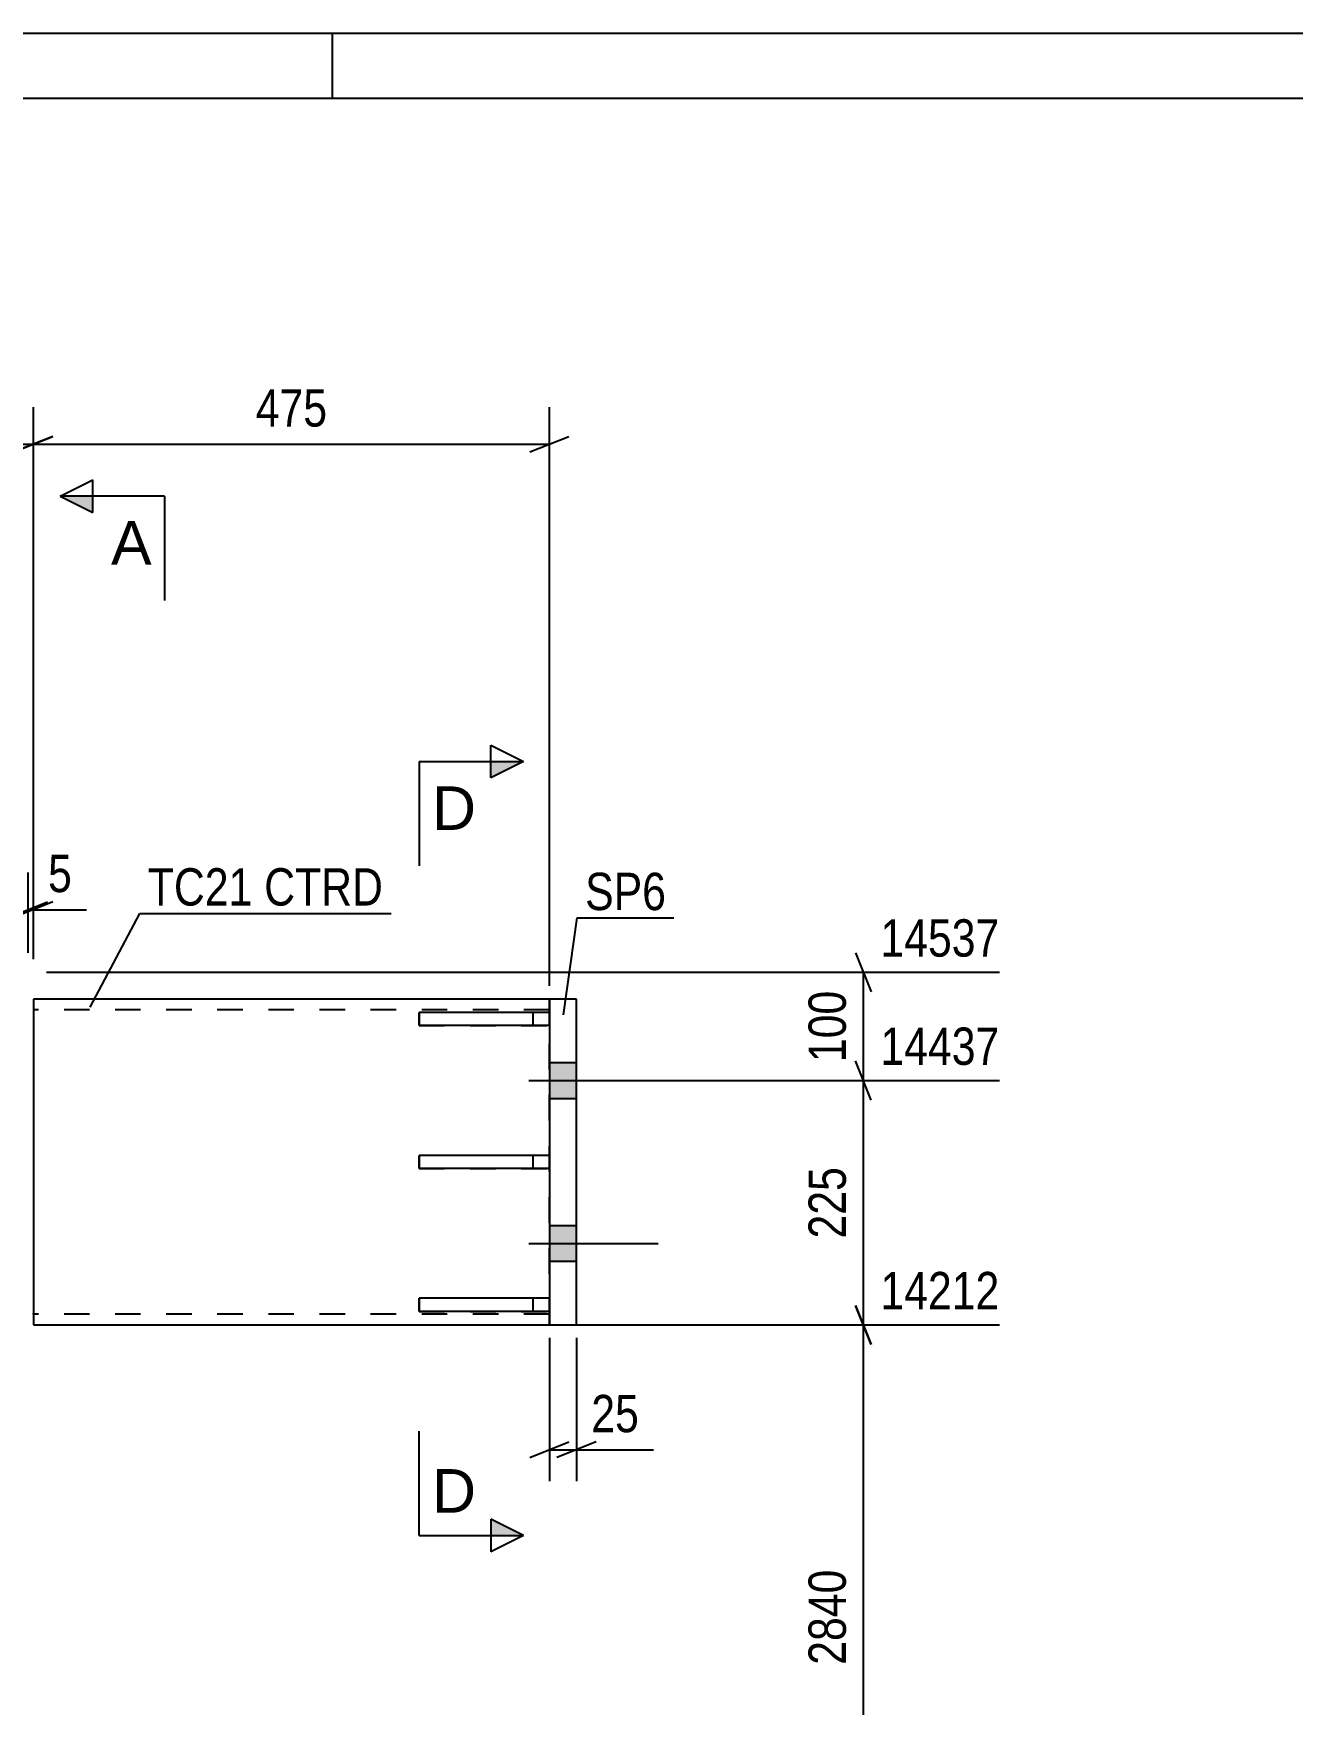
# Model space of a CAD drawing. Header units: millimetres. Extents: x -130 to 464, y -182 to 238.
# Drawn here: x 20.8 to 117.4, y 109.9 to 238.1 of the extents above; entities that cross this region are included whole.
import ezdxf

# ---------------------------------------------------------------- set-up
doc = ezdxf.new("R2010")
doc.units = ezdxf.units.MM
doc.linetypes.add('DXK_LINE_DOT2', pattern=[3.9198, 1.9599, -1.9599])
doc.styles.add('Arial', font='ARIAL.TTF', dxfattribs={"height": 0.2})
doc.styles.add('Arial Narrow', font='ARIALN.TTF', dxfattribs={"height": 0.2})

# ---------------------------------------------------------------- blocks, each defined once
blk = doc.blocks.new('Unknown-284928763-1134')
at = {"color": 5, "linetype": 'Continuous'}
for p, q in [((463.79, 238.07), (-130.21, 238.07)), ((43.79, 233.07), (43.79, 238.07)), ((458.79, 233.07), (-125.21, 233.07))]:
    blk.add_line(p, q, dxfattribs=at)
blk = doc.blocks.new('Part-284928763-1264 - 1225')
at = {"color": 7, "linetype": 'DXK_LINE_DOT2'}
for p, q in [((60.42, 162.96), (50.42, 162.96)), ((50.42, 162.96), (50.42, 161.96)), ((59.17, 161.96), (59.17, 162.96)), ((60.42, 161.96), (60.42, 162.96)), ((50.42, 161.96), (60.42, 161.96))]:
    blk.add_line(p, q, dxfattribs=at)
blk = doc.blocks.new('Bolt-284928763-1231 - 1225')
at = {"linetype": 'Continuous'}
for points in [[(60.42, 159.13), (60.42, 156.38), (62.5, 156.38), (62.5, 159.13)], [(60.42, 159.13), (60.42, 156.38), (62.5, 156.38), (62.5, 159.13)], [(60.42, 146.63), (60.42, 143.88), (62.5, 143.88), (62.5, 146.63)], [(60.42, 146.63), (60.42, 143.88), (62.5, 143.88), (62.5, 146.63)]]:
    blk.add_hatch(color=1, dxfattribs=at).paths.add_polyline_path(points)
at = {"color": 1, "linetype": 'Continuous'}
for p, q in [((60.42, 159.13), (62.5, 159.13)), ((60.42, 159.13), (62.5, 159.13)), ((58.84, 157.75), (68.75, 157.75)), ((58.84, 157.75), (68.75, 157.75)), ((60.42, 156.38), (62.5, 156.38)), ((60.42, 156.38), (62.5, 156.38)), ((60.42, 146.63), (62.5, 146.63)), ((60.42, 146.63), (62.5, 146.63)), ((58.84, 145.25), (68.75, 145.25)), ((58.84, 145.25), (68.75, 145.25)), ((60.42, 143.88), (62.5, 143.88)), ((60.42, 143.88), (62.5, 143.88))]:
    blk.add_line(p, q, dxfattribs=at)
blk = doc.blocks.new('Part-284928763-1262 - 1225')
at = {"color": 7, "linetype": 'DXK_LINE_DOT2'}
for p, q in [((60.42, 152), (50.42, 152)), ((50.42, 152), (50.42, 151)), ((59.17, 151), (59.17, 152)), ((60.42, 151), (60.42, 152)), ((50.42, 151), (60.42, 151))]:
    blk.add_line(p, q, dxfattribs=at)
blk = doc.blocks.new('Part-284928763-1263 - 1225')
at = {"color": 7, "linetype": 'DXK_LINE_DOT2'}
for p, q in [((60.42, 141.04), (50.42, 141.04)), ((50.42, 141.04), (50.42, 140.04)), ((59.17, 140.04), (59.17, 141.04)), ((60.42, 140.04), (60.42, 141.04)), ((50.42, 140.04), (60.42, 140.04))]:
    blk.add_line(p, q, dxfattribs=at)
blk = doc.blocks.new('Part-284928763-1265 - 1225')
at = {"color": 2, "linetype": 'Continuous'}
for p, q in [((50.42, 151), (50.42, 152)), ((60.42, 152), (50.42, 152)), ((60.42, 152), (60.42, 151)), ((60.42, 151), (50.42, 151))]:
    blk.add_line(p, q, dxfattribs=at)
at = {"color": 7, "linetype": 'DXK_LINE_DOT2'}
for p, q in [((59.17, 151), (59.17, 152)), ((60.42, 152), (60.42, 152)), ((60.42, 152), (60.42, 152)), ((60.42, 151), (60.42, 151)), ((60.42, 151), (60.42, 151))]:
    blk.add_line(p, q, dxfattribs=at)
blk = doc.blocks.new('Part-284928763-1266 - 1225')
at = {"color": 2, "linetype": 'Continuous'}
for p, q in [((50.42, 140.04), (50.42, 141.04)), ((60.42, 141.04), (50.42, 141.04)), ((60.42, 141.04), (60.42, 140.04)), ((60.42, 140.04), (50.42, 140.04))]:
    blk.add_line(p, q, dxfattribs=at)
at = {"color": 7, "linetype": 'DXK_LINE_DOT2'}
for p, q in [((59.17, 140.04), (59.17, 141.04)), ((60.42, 141.04), (60.42, 141.04)), ((60.42, 141.04), (60.42, 141.04)), ((60.42, 140.04), (60.42, 140.04)), ((60.42, 140.04), (60.42, 140.04))]:
    blk.add_line(p, q, dxfattribs=at)
blk = doc.blocks.new('Part-284928763-1267 - 1225')
at = {"color": 2, "linetype": 'Continuous'}
for p, q in [((50.42, 161.96), (50.42, 162.96)), ((60.42, 162.96), (50.42, 162.96)), ((60.42, 162.96), (60.42, 161.96)), ((60.42, 161.96), (50.42, 161.96))]:
    blk.add_line(p, q, dxfattribs=at)
at = {"color": 7, "linetype": 'DXK_LINE_DOT2'}
for p, q in [((59.17, 161.96), (59.17, 162.96)), ((60.42, 162.96), (60.42, 162.96)), ((60.42, 162.96), (60.42, 162.96)), ((60.42, 161.96), (60.42, 161.96)), ((60.42, 161.96), (60.42, 161.96))]:
    blk.add_line(p, q, dxfattribs=at)
blk = doc.blocks.new('Part-284928763-1377 - 1225')
at = {"color": 2, "linetype": 'Continuous'}
for p, q in [((60.42, 164), (60.42, 139)), ((62.5, 164), (60.42, 164)), ((62.5, 139), (62.5, 164)), ((60.42, 139), (62.5, 139))]:
    blk.add_line(p, q, dxfattribs=at)
blk = doc.blocks.new('Part-284928763-1451 - 1225')
at = {"color": 2, "linetype": 'Continuous'}
for p, q in [((20.84, 164), (20.84, 162.33)), ((60.42, 164), (20.84, 164)), ((20.84, 162.33), (20.84, 139)), ((20.84, 139), (60.42, 139))]:
    blk.add_line(p, q, dxfattribs=at)
at = {"color": 7, "linetype": 'DXK_LINE_DOT2'}
for p, q in [((60.42, 163.17), (20.84, 163.17)), ((20.84, 162.97), (20.84, 162.33)), ((60.42, 139), (60.42, 164)), ((20.84, 139.83), (20.84, 139.9)), ((60.42, 139.83), (20.84, 139.83))]:
    blk.add_line(p, q, dxfattribs=at)
blk = doc.blocks.new('StraightDimension-284928763-1595 - 1225')
at = {"color": 7, "linetype": 'Continuous'}
for p, q in [((85.11, 156.25), (83.91, 159.25)), ((63.5, 157.75), (94.95, 157.75)), ((84.51, 139), (84.51, 157.75)), ((83.91, 140.5), (85.11, 137.5)), ((61.42, 139), (94.95, 139))]:
    blk.add_line(p, q, dxfattribs=at)
at = {"color": 0}
blk.add_wipeout([(83.76, 151.72), (79.56, 151.72), (79.56, 145.03), (83.76, 145.03)], dxfattribs=at)
at = {"color": 3, "style": 'Arial Narrow'}
blk.add_text('225', height=2.863, rotation=90.0002, dxfattribs=at).set_placement((83.16, 145.63))
at = {"color": 0, "linetype": 'Continuous'}
blk.add_wipeout([(95.55, 158.35), (95.55, 162.55), (85.21, 162.55), (85.21, 158.35)], dxfattribs=at)
at = {"color": 3, "linetype": 'Continuous', "style": 'Arial Narrow'}
blk.add_text('14437', height=2.863, dxfattribs=at).set_placement((85.81, 158.95))
blk = doc.blocks.new('StraightDimension-284928763-1576 - 1225')
at = {"color": 7, "linetype": 'Continuous'}
for p, q in [((60.42, 138), (60.42, 127.02)), ((62.5, 138), (62.5, 127.02)), ((58.92, 128.82), (61.92, 130.02)), ((64, 130.02), (61, 128.82)), ((60.42, 129.42), (62.5, 129.42)), ((62.5, 129.42), (68.41, 129.42)), ((62.5, 129.42), (68.41, 129.42))]:
    blk.add_line(p, q, dxfattribs=at)
at = {"color": 0}
blk.add_wipeout([(67.89, 130.17), (67.89, 134.37), (63.03, 134.37), (63.03, 130.17)], dxfattribs=at)
at = {"color": 3, "style": 'Arial Narrow'}
blk.add_text('25', height=2.863, dxfattribs=at).set_placement((63.63, 130.77))
blk = doc.blocks.new('StraightDimension-284928763-1586 - 1225')
at = {"color": 7, "linetype": 'Continuous'}
for p, q in [((83.91, 167.55), (85.11, 164.55)), ((21.83, 166.05), (94.95, 166.05)), ((84.51, 157.75), (84.51, 166.05)), ((85.11, 156.25), (83.91, 159.25)), ((63.5, 157.75), (94.95, 157.75))]:
    blk.add_line(p, q, dxfattribs=at)
at = {"color": 0, "linetype": 'Continuous'}
blk.add_wipeout([(95.55, 166.65), (95.55, 170.85), (85.21, 170.85), (85.21, 166.65)], dxfattribs=at)
at = {"color": 0}
blk.add_wipeout([(83.76, 165.25), (79.56, 165.25), (79.56, 158.56), (83.76, 158.56)], dxfattribs=at)
at = {"color": 3, "linetype": 'Continuous', "style": 'Arial Narrow'}
blk.add_text('14537', height=2.863, dxfattribs=at).set_placement((85.81, 167.25))
at = {"color": 3, "style": 'Arial Narrow'}
blk.add_text('100', height=2.863, rotation=90.0002, dxfattribs=at).set_placement((83.16, 159.16))
blk = doc.blocks.new('StraightDimension-284928763-1602 - 1225')
at = {"color": 7, "linetype": 'Continuous'}
for p, q in [((85.11, 137.5), (83.91, 140.5)), ((61.42, 139), (94.95, 139)), ((84.51, 94.17), (84.51, 139)), ((83.91, 95.67), (85.11, 92.67)), ((63.51, 94.17), (94.95, 94.17))]:
    blk.add_line(p, q, dxfattribs=at)
at = {"color": 0}
blk.add_wipeout([(83.76, 120.84), (79.56, 120.84), (79.56, 112.33), (83.76, 112.33)], dxfattribs=at)
at = {"color": 3, "style": 'Arial Narrow'}
blk.add_text('2840', height=2.863, rotation=90.0002, dxfattribs=at).set_placement((83.16, 112.93))
at = {"color": 0, "linetype": 'Continuous'}
blk.add_wipeout([(95.55, 139.6), (95.55, 143.8), (85.21, 143.8), (85.21, 139.6)], dxfattribs=at)
at = {"color": 3, "linetype": 'Continuous', "style": 'Arial Narrow'}
blk.add_text('14212', height=2.863, dxfattribs=at).set_placement((85.81, 140.2))
blk = doc.blocks.new('StraightDimension-284928763-1677 - 1225')
at = {"color": 7, "linetype": 'Continuous'}
for p, q in [((20.83, 167.05), (20.83, 209.41)), ((60.42, 165), (60.42, 209.41)), ((22.33, 207.16), (19.33, 205.96)), ((20.83, 206.56), (60.42, 206.56)), ((58.92, 205.96), (61.92, 207.16))]:
    blk.add_line(p, q, dxfattribs=at)
at = {"color": 0}
blk.add_wipeout([(43.97, 207.31), (43.97, 211.51), (37.29, 211.51), (37.29, 207.31)], dxfattribs=at)
at = {"color": 3, "style": 'Arial Narrow'}
blk.add_text('475', height=2.863, dxfattribs=at).set_placement((37.89, 207.91))
blk = doc.blocks.new('StraightDimension-284928763-1685 - 1225')
at = {"color": 7, "linetype": 'Continuous'}
for p, q in [((-20.83, 167.05), (-20.83, 209.41)), ((20.83, 167.05), (20.83, 209.41)), ((-19.33, 207.16), (-22.33, 205.96)), ((-20.83, 206.56), (20.83, 206.56)), ((19.33, 205.96), (22.33, 207.16))]:
    blk.add_line(p, q, dxfattribs=at)
at = {"color": 0}
blk.add_wipeout([(3.34, 207.31), (3.34, 211.51), (-3.34, 211.51), (-3.34, 207.31)], dxfattribs=at)
at = {"color": 3, "style": 'Arial Narrow'}
blk.add_text('500', height=2.863, dxfattribs=at).set_placement((-2.74, 207.91))
blk = doc.blocks.new('StraightDimension-284928763-1794 - 1225')
at = {"color": 7, "linetype": 'Continuous'}
for p, q in [((20.42, 167.55), (20.42, 173.7)), ((20.83, 167.05), (20.83, 173.7)), ((18.92, 170.25), (21.92, 171.45)), ((22.33, 171.45), (19.33, 170.25)), ((20.42, 170.85), (20.83, 170.85)), ((20.83, 170.85), (24.91, 170.85)), ((20.83, 170.85), (24.91, 170.85))]:
    blk.add_line(p, q, dxfattribs=at)
at = {"color": 0}
blk.add_wipeout([(24.39, 171.6), (24.39, 175.8), (21.36, 175.8), (21.36, 171.6)], dxfattribs=at)
at = {"color": 3, "style": 'Arial Narrow'}
blk.add_text('5', height=2.86, dxfattribs=at).set_placement((21.96, 172.2))
blk = doc.blocks.new('Mark-284928763-1373 - 1225')
at = {"color": 0}
blk.add_wipeout([(69.37, 170.82), (69.37, 173.82), (63.16, 173.82), (63.16, 170.82)], dxfattribs=at)
blk.add_wipeout([(69.37, 170.82), (69.37, 173.82), (63.16, 173.82), (63.16, 170.82)], dxfattribs=at)
at = {"color": 30, "linetype": 'Continuous'}
for p, q in [((61.51, 162.78), (62.56, 170.22)), ((62.56, 170.22), (69.97, 170.22))]:
    blk.add_line(p, q, dxfattribs=at)
at = {"color": 3, "style": 'Arial Narrow'}
blk.add_text('SP6', height=2.863, dxfattribs=at).set_placement((63.16, 170.82))
blk = doc.blocks.new('Mark-284928763-1447 - 1225')
at = {"color": 0}
for points in [[(37.64, 171.17), (37.64, 174.17), (29.61, 174.17), (29.61, 171.17)], [(47.67, 171.17), (47.67, 174.17), (38.54, 174.17), (38.54, 171.17)]]:
    blk.add_wipeout(points, dxfattribs=at)
for points in [[(37.64, 171.17), (37.64, 174.17), (29.61, 174.17), (29.61, 171.17)], [(47.67, 171.17), (47.67, 174.17), (38.54, 174.17), (38.54, 171.17)]]:
    blk.add_wipeout(points, dxfattribs=at)
at = {"color": 30, "linetype": 'Continuous'}
for p, q in [((25.19, 163.38), (29.01, 170.57)), ((29.01, 170.57), (48.27, 170.57))]:
    blk.add_line(p, q, dxfattribs=at)
at = {"color": 3, "style": 'Arial Narrow'}
for s, p in [('TC21', (29.61, 171.17)), ('CTRD', (38.54, 171.17))]:
    blk.add_text(s, height=2.863, dxfattribs=at).set_placement(p)
blk = doc.blocks.new('SectionMark-284928763-1973 - 1225')
at = {"linetype": 'Continuous'}
for points in [[(55.92, 180.97), (55.92, 182.22), (58.42, 182.22)], [(55.92, 122.85), (55.92, 124.1), (58.42, 122.85)]]:
    blk.add_hatch(color=6, dxfattribs=at).paths.add_polyline_path(points)
at = {"color": 6, "linetype": 'Continuous'}
for p, q in [((55.92, 180.97), (55.92, 183.47)), ((55.92, 183.47), (58.42, 182.22)), ((50.42, 182.22), (50.42, 174.22)), ((50.42, 182.22), (58.42, 182.22)), ((58.42, 182.22), (55.92, 180.97)), ((50.42, 122.85), (50.42, 130.85)), ((58.42, 122.85), (55.92, 124.1)), ((55.92, 124.1), (55.92, 121.6)), ((50.42, 122.85), (58.42, 122.85)), ((58.42, 122.85), (55.92, 121.6))]:
    blk.add_line(p, q, dxfattribs=at)
at = {"color": 0, "linetype": 'Continuous'}
for points in [[(54.79, 176.97), (54.79, 180.47), (51.42, 180.47), (51.42, 176.97)], [(54.79, 124.6), (54.79, 128.1), (51.42, 128.1), (51.42, 124.6)]]:
    blk.add_wipeout(points, dxfattribs=at)
at = {"color": 3, "linetype": 'Continuous', "style": 'Arial'}
for p in [(51.42, 176.97), (51.42, 124.6)]:
    blk.add_text('D', height=3.34, dxfattribs=at).set_placement(p)
blk = doc.blocks.new('SectionMark-284928763-2007 - 1225')
at = {"linetype": 'Continuous'}
blk.add_hatch(color=6, dxfattribs=at).paths.add_polyline_path([(25.4, 202.57), (25.4, 201.32), (22.9, 202.57)])
at = {"color": 6, "linetype": 'Continuous'}
for p, q in [((22.9, 202.57), (25.4, 203.82)), ((30.9, 202.57), (22.9, 202.57)), ((22.9, 202.57), (25.4, 201.32)), ((25.4, 201.32), (25.4, 203.82)), ((30.9, 202.57), (30.9, 194.57))]:
    blk.add_line(p, q, dxfattribs=at)
at = {"color": 0, "linetype": 'Continuous'}
blk.add_wipeout([(29.9, 197.32), (29.9, 200.82), (26.79, 200.82), (26.79, 197.32)], dxfattribs=at)
at = {"color": 3, "linetype": 'Continuous', "style": 'Arial'}
blk.add_text('A', height=3.34, rotation=-0.0115, dxfattribs=at).set_placement((26.79, 197.32))

msp = doc.modelspace()

# ---------------------------------------------------------------- block references
for name in ['Unknown-284928763-1134', 'Part-284928763-1451 - 1225', 'Part-284928763-1264 - 1225', 'Part-284928763-1267 - 1225', 'Part-284928763-1377 - 1225', 'Bolt-284928763-1231 - 1225', 'Part-284928763-1262 - 1225', 'Part-284928763-1265 - 1225', 'Part-284928763-1263 - 1225', 'Part-284928763-1266 - 1225']:
    msp.add_blockref(name, (0, 0))

# ---------------------------------------------------------------- next in the draw order: block references
msp.add_blockref('StraightDimension-284928763-1595 - 1225', (0, 0))

# ---------------------------------------------------------------- next in the draw order: block references
for name in ['StraightDimension-284928763-1586 - 1225', 'StraightDimension-284928763-1576 - 1225']:
    msp.add_blockref(name, (0, 0))

# ---------------------------------------------------------------- next in the draw order: block references
for name in ['StraightDimension-284928763-1677 - 1225', 'StraightDimension-284928763-1602 - 1225']:
    msp.add_blockref(name, (0, 0))

# ---------------------------------------------------------------- next in the draw order: block references
for name in ['StraightDimension-284928763-1685 - 1225', 'SectionMark-284928763-1973 - 1225', 'Mark-284928763-1373 - 1225']:
    msp.add_blockref(name, (0, 0))

# ---------------------------------------------------------------- next in the draw order: block references
msp.add_blockref('StraightDimension-284928763-1794 - 1225', (0, 0))

# ---------------------------------------------------------------- next in the draw order: block references
msp.add_blockref('Mark-284928763-1447 - 1225', (0, 0))

# ---------------------------------------------------------------- next in the draw order: block references
msp.add_blockref('SectionMark-284928763-2007 - 1225', (0, 0))

doc.saveas('drawing.dxf')
